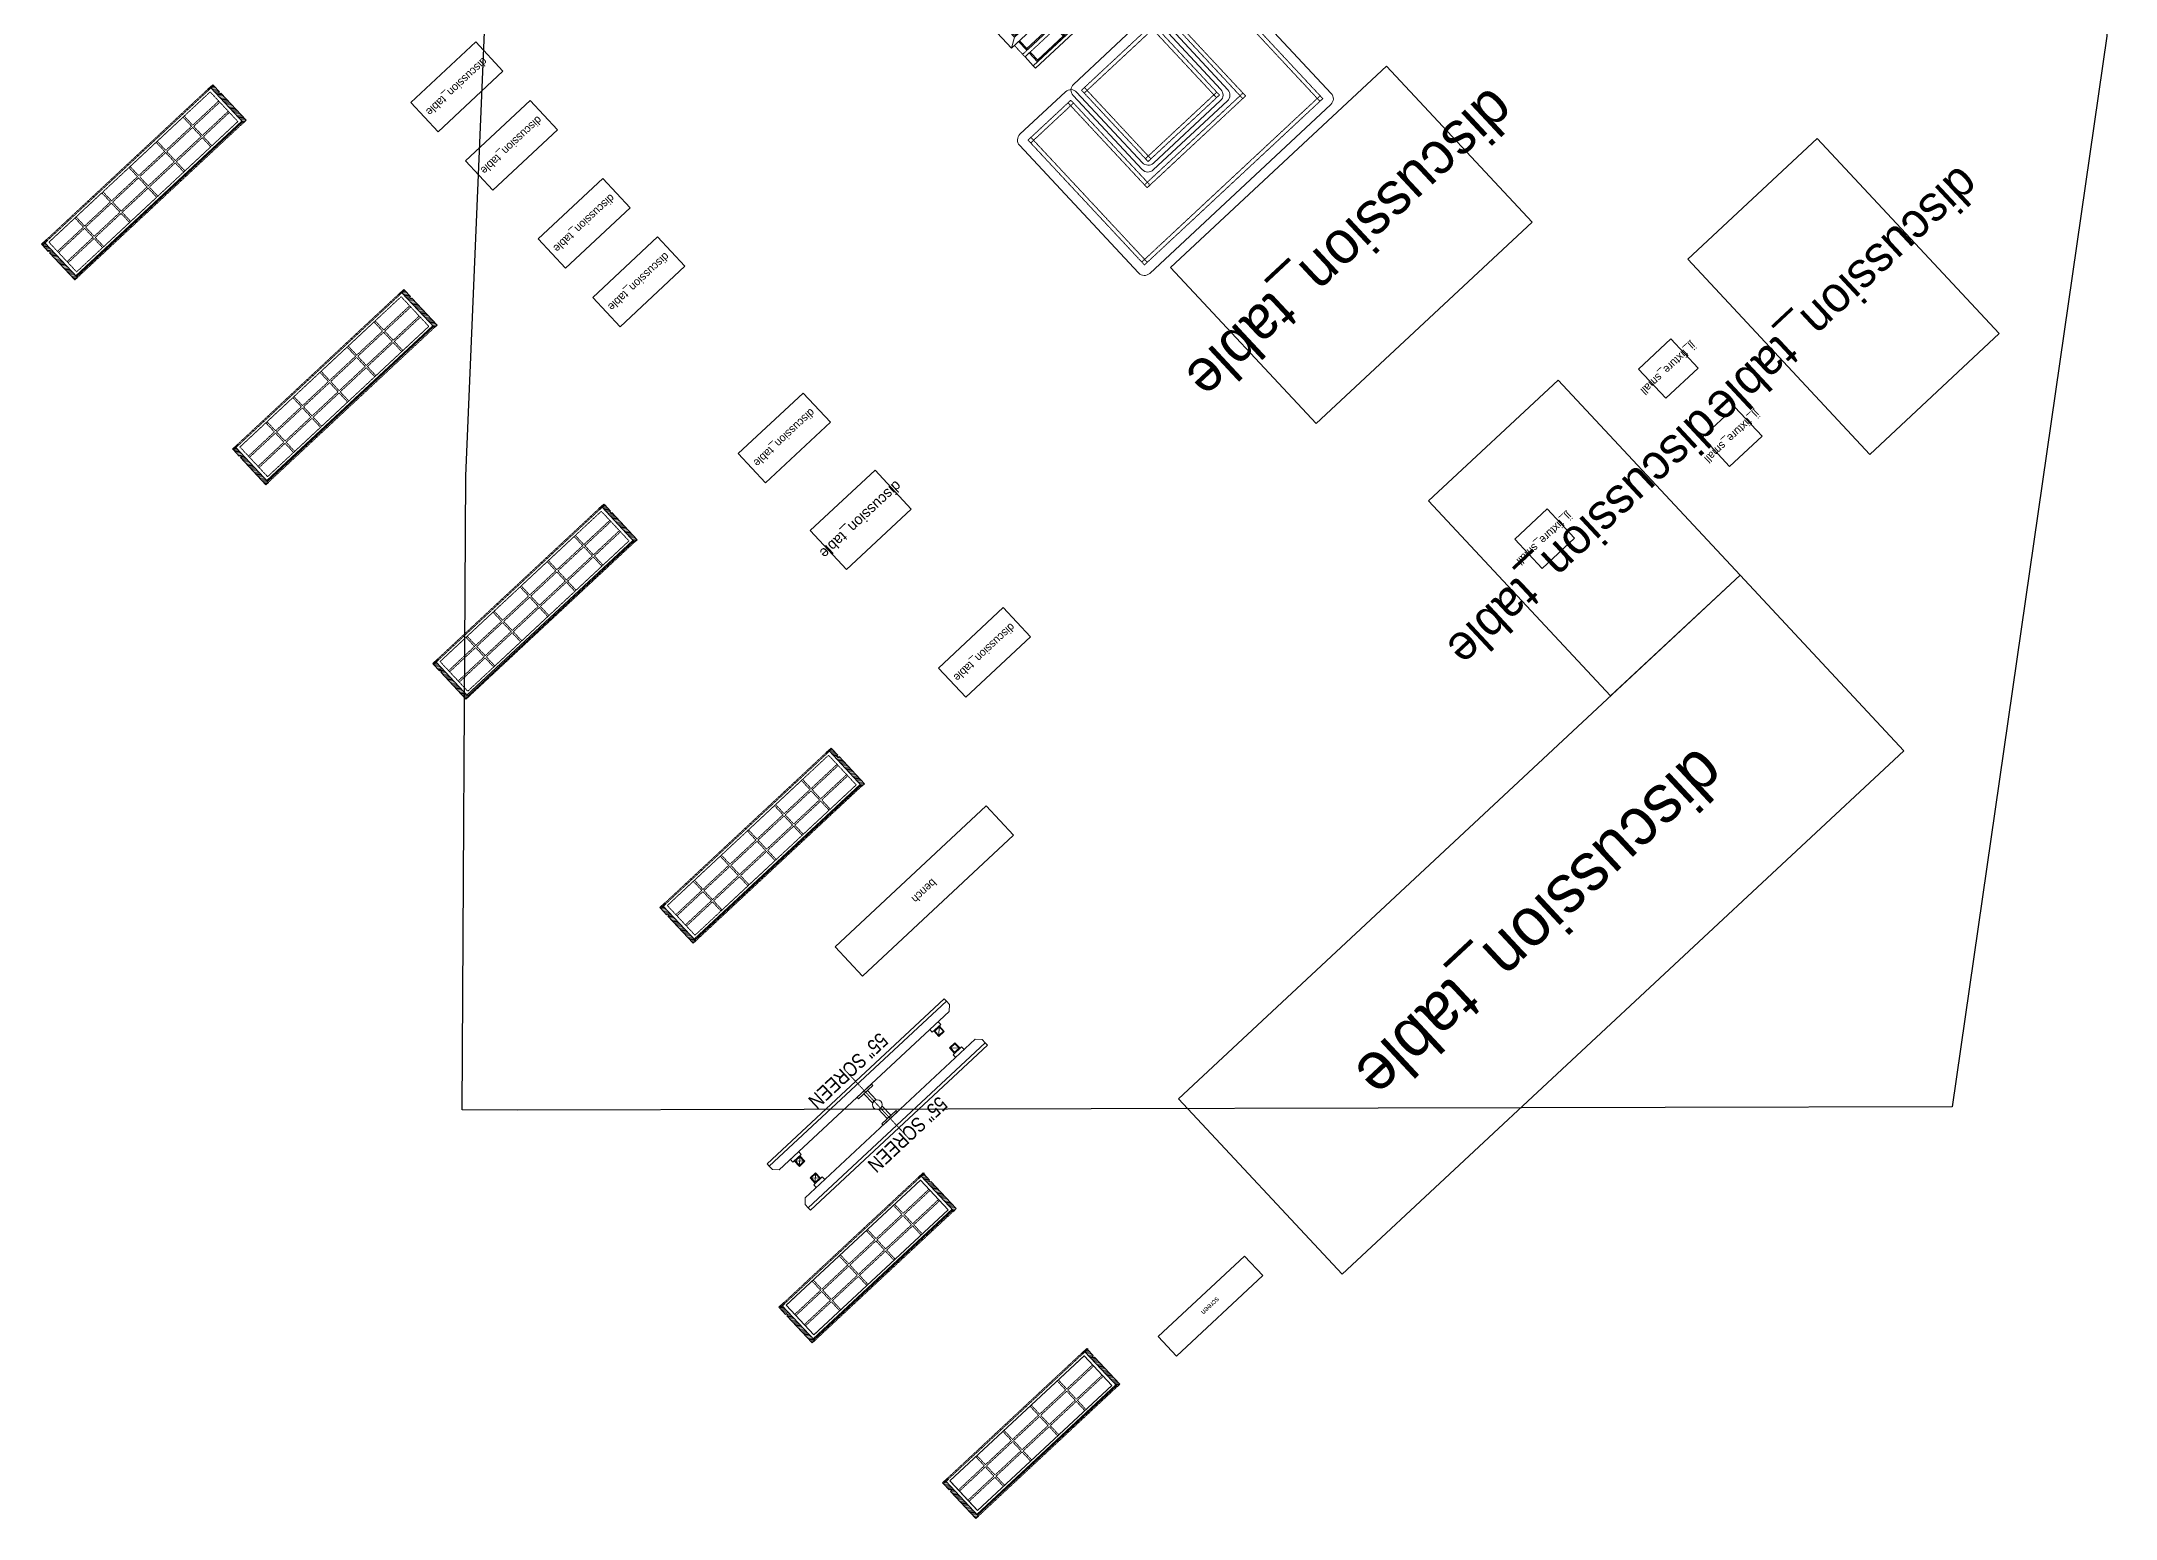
# Model space of a CAD drawing. Header units: metres. Extents: x -11185 to 5117, y -12440 to 5060.
# Drawn here: x -10990 to -358, y -12440 to -4867 of the extents above; entities that cross this region are included whole.
import ezdxf
from ezdxf.enums import TextEntityAlignment as Align

# ---------------------------------------------------------------- set-up
doc = ezdxf.new("R2010")
doc.units = ezdxf.units.M
for name, pattern in [('a_p6_plan_L18$0$HIDDEN', [0.375, 0.25, -0.125]), ('ACAD_ISO03W100', [30, 12, -18]), ('DASHDOT2', [0.5, 0.25, -0.125, 0, -0.125])]:
    doc.linetypes.add(name, pattern=pattern)
for name, color, linetype in [('FixtureLabels', 2, 'Continuous'), ('Fixtures', 3, 'Continuous'), ('FloorPlan', 1, 'Continuous')]:
    doc.layers.add(name, color=color, linetype=linetype)
for name, color, linetype, lineweight in [('I-LK DIM', 252, 'Continuous', 5), ('I-LK EQPMT', 3, 'Continuous', 18), ('I-LK FF&E', 1, 'Continuous', 9), ('I-LK IT', 3, 'Continuous', 18), ('I-LK TEXT', 31, 'Continuous', 5), ('LN-ELEVATION-1', 81, 'Continuous', 13), ('LN-ELEVATION-2', 103, 'Continuous', 20), ('LN-ELEVATION-3', 125, 'a_p6_plan_L18$0$HIDDEN', 18), ('LN-ELEVATION-4', 145, 'Continuous', 13), ('LN-ELEVATION-5', 167, 'Continuous', 5), ('LN-HATCH', 251, 'Continuous', 0)]:
    doc.layers.add(name, color=color, linetype=linetype, lineweight=lineweight)
doc.styles.add('LK TXT', font='Arial Narrow.ttf')
pattern_1 = [(45, (7858054.0837, 3504049.203), (-4.4901280605, 4.4901280605), [])]
pattern_2 = [(45, (7858558.917, 3503823.203), (-4.4901280605, 4.4901280605), [])]

# ---------------------------------------------------------------- blocks, each defined once
blk = doc.blocks.new('euro mirror')
at = {"layer": 'LN-ELEVATION-4', "linetype": 'ACAD_ISO03W100', "ltscale": 0.1}
blk.add_lwpolyline([(0, 47), (0, -41), (-20, -41), (-20, 47)], close=True, dxfattribs=at)
at = {"layer": 'LN-ELEVATION-5', "linetype": 'ACAD_ISO03W100', "ltscale": 0.1}
for p, q in [((-160, 247), (-160, 47)), ((-160, 247), (-160, 47)), ((-159, 247), (-159, 47)), ((-159, 247), (-159, 47)), ((-158, 247), (-158, 47)), ((-158, 247), (-158, 47)), ((-157, 247), (-157, 47)), ((-156, 247), (-156, 47)), ((-154, 247), (-154, 47)), ((-151, 247), (-151, 47)), ((-146, 247), (-146, 47)), ((-141, 247), (-141, 47)), ((-135, 247), (-135, 47)), ((-128, 247), (-128, 47)), ((-120, 247), (-120, 47)), ((-111, 247), (-111, 47)), ((-102, 247), (-102, 47)), ((-85, 247), (-85, 47)), ((65, 247), (65, 47)), ((82, 247), (82, 47)), ((91, 247), (91, 47)), ((100, 247), (100, 47)), ((108, 247), (108, 47)), ((115, 247), (115, 47)), ((121, 247), (121, 47)), ((126, 247), (126, 47)), ((131, 247), (131, 47)), ((134, 247), (134, 47)), ((136, 247), (136, 47)), ((137, 247), (137, 47)), ((138, 247), (138, 47)), ((138, 247), (138, 47)), ((139, 247), (139, 47)), ((139, 247), (139, 47)), ((140, 247), (140, 47)), ((140, 247), (140, 47)), ((-160, -41), (-160, -241)), ((-160, -41), (-160, -241)), ((-159, -41), (-159, -241)), ((-159, -41), (-159, -241)), ((-158, -41), (-158, -241)), ((-158, -41), (-158, -241)), ((-157, -41), (-157, -241)), ((-156, -41), (-156, -241)), ((-154, -41), (-154, -241)), ((-151, -41), (-151, -241)), ((-146, -41), (-146, -241)), ((-141, -41), (-141, -241)), ((-135, -41), (-135, -241)), ((-128, -41), (-128, -241)), ((-120, -41), (-120, -241)), ((-111, -41), (-111, -241)), ((-102, -41), (-102, -241)), ((-85, -41), (-85, -241)), ((65, -41), (65, -241)), ((82, -41), (82, -241)), ((91, -41), (91, -241)), ((100, -41), (100, -241)), ((108, -41), (108, -241)), ((115, -41), (115, -241)), ((121, -41), (121, -241)), ((126, -41), (126, -241)), ((131, -41), (131, -241)), ((134, -41), (134, -241)), ((136, -41), (136, -241)), ((137, -41), (137, -241)), ((138, -41), (138, -241)), ((138, -41), (138, -241)), ((139, -41), (139, -241)), ((139, -41), (139, -241)), ((140, -41), (140, -241)), ((140, -41), (140, -241))]:
    blk.add_line(p, q, dxfattribs=at)
for points in [[(140, 73), (140, 247), (-160, 247), (-160, 73)], [(140, -67), (140, -241), (-160, -241), (-160, -67)]]:
    blk.add_lwpolyline(points, dxfattribs=at)
for points in [[(140, 73), (140, 47), (-160, 47), (-160, 73)], [(140, -41), (140, -67), (-160, -67), (-160, -41)]]:
    blk.add_lwpolyline(points, close=True, dxfattribs=at)
blk = doc.blocks.new('eurocenter 1040')
at = {"layer": 'LN-ELEVATION-1'}
for points in [[(-470, -327), (470, -327), (470, 468), (-470, 468)], [(-470, 85), (470, 85), (470, 468), (-470, 468)], [(-283, 85), (-277, 85), (-277, 468), (-283, 468)], [(-96, 85), (-90, 85), (-90, 468), (-96, 468)], [(90, 85), (96, 85), (96, 468), (90, 468)], [(277, 85), (283, 85), (283, 468), (277, 468)], [(-470, 387), (-283, 387), (-283, 393), (-470, 393)], [(-277, 387), (-96, 387), (-96, 393), (-277, 393)], [(-90, 387), (90, 387), (90, 393), (-90, 393)], [(96, 387), (277, 387), (277, 393), (96, 393)], [(283, 387), (470, 387), (470, 393), (283, 393)], [(-470, 311), (-283, 311), (-283, 317), (-470, 317)], [(-470, 236), (-283, 236), (-283, 242), (-470, 242)], [(-277, 311), (-96, 311), (-96, 317), (-277, 317)], [(-277, 236), (-96, 236), (-96, 242), (-277, 242)], [(-90, 311), (90, 311), (90, 317), (-90, 317)], [(-90, 236), (90, 236), (90, 242), (-90, 242)], [(96, 311), (277, 311), (277, 317), (96, 317)], [(96, 236), (277, 236), (277, 242), (96, 242)], [(283, 311), (470, 311), (470, 317), (283, 317)], [(283, 236), (470, 236), (470, 242), (283, 242)], [(-470, 160), (-283, 160), (-283, 166), (-470, 166)], [(-277, 160), (-96, 160), (-96, 166), (-277, 166)], [(-90, 160), (90, 160), (90, 166), (-90, 166)], [(96, 160), (277, 160), (277, 166), (96, 166)], [(283, 160), (470, 160), (470, 166), (283, 166)], [(-470, 85), (470, 85), (470, 55), (-470, 55)], [(-470, 55), (470, 55), (470, -327), (-470, -327)], [(-283, 55), (-277, 55), (-277, -327), (-283, -327)], [(-96, 55), (-90, 55), (-90, -327), (-96, -327)], [(90, 55), (96, 55), (96, -327), (90, -327)], [(277, 55), (283, 55), (283, -327), (277, -327)], [(-470, -20), (-283, -20), (-283, -26), (-470, -26)], [(-470, -96), (-283, -96), (-283, -102), (-470, -102)], [(-277, -20), (-96, -20), (-96, -26), (-277, -26)], [(-277, -96), (-96, -96), (-96, -102), (-277, -102)], [(-90, -20), (90, -20), (90, -26), (-90, -26)], [(-90, -96), (90, -96), (90, -102), (-90, -102)], [(96, -20), (277, -20), (277, -26), (96, -26)], [(96, -96), (277, -96), (277, -102), (96, -102)], [(283, -20), (470, -20), (470, -26), (283, -26)], [(283, -96), (470, -96), (470, -102), (283, -102)], [(-470, -171), (-283, -171), (-283, -177), (-470, -177)], [(-277, -171), (-96, -171), (-96, -177), (-277, -177)], [(-90, -171), (90, -171), (90, -177), (-90, -177)], [(96, -171), (277, -171), (277, -177), (96, -177)], [(283, -171), (470, -171), (470, -177), (283, -177)], [(-470, -246), (-283, -246), (-283, -252), (-470, -252)], [(-277, -246), (-96, -246), (-96, -252), (-277, -252)], [(-90, -246), (90, -246), (90, -252), (-90, -252)], [(96, -246), (277, -246), (277, -252), (96, -252)], [(283, -246), (470, -246), (470, -252), (283, -252)]]:
    blk.add_lwpolyline(points, close=True, dxfattribs=at)
for points in [[(-283, 462), (-464, 462), (-464, 317)], [(-96, 462), (-277, 462)], [(90, 462), (-90, 462)], [(277, 462), (96, 462)], [(464, 317), (464, 462), (283, 462)], [(-464, 311), (-464, 242)], [(-464, 236), (-464, 166)], [(464, 242), (464, 311)], [(464, 166), (464, 236)], [(-464, 160), (-464, 91), (-283, 91)], [(283, 91), (464, 91), (464, 160)], [(-464, -20), (-464, 49), (-283, 49)], [(-277, 91), (-96, 91)], [(-277, 49), (-96, 49)], [(-90, 91), (90, 91)], [(-90, 49), (90, 49)], [(96, 91), (277, 91)], [(96, 49), (277, 49)], [(283, 49), (464, 49), (464, -20)], [(-464, -96), (-464, -26)], [(-464, -171), (-464, -102)], [(464, -26), (464, -96)], [(464, -102), (464, -171)], [(-283, -321), (-464, -321), (-464, -177)], [(464, -177), (464, -321), (283, -321)], [(-96, -321), (-277, -321)], [(90, -321), (-90, -321)], [(277, -321), (96, -321)]]:
    blk.add_lwpolyline(points, dxfattribs=at)
at = {"layer": 'LN-ELEVATION-2'}
blk.add_lwpolyline([(-520, -357), (520, -357), (520, 498), (-520, 498)], close=True, dxfattribs=at)
for points in [[(-470, 468), (-520, 498)], [(470, 468), (520, 498)], [(-470, -327), (-520, -357)], [(470, -327), (520, -357)]]:
    blk.add_lwpolyline(points, dxfattribs=at)
at = {"layer": 'LN-ELEVATION-3'}
for points in [[(-500, 560), (500, 560), (500, 578), (-500, 578)], [(-500, 498), (-470, 498), (-470, 560), (-500, 560)], [(470, 498), (500, 498), (500, 560), (470, 560)], [(-500, -357), (-470, -357), (-470, -419), (-500, -419)], [(-500, -419), (500, -419), (500, -437), (-500, -437)], [(470, -357), (500, -357), (500, -419), (470, -419)]]:
    blk.add_lwpolyline(points, close=True, dxfattribs=at)
at = {"layer": 'LN-ELEVATION-4'}
for points in [[(-500, 640), (500, 640), (500, 658), (-500, 658)], [(-500, 578), (-470, 578), (-470, 640), (-500, 640)], [(470, 578), (500, 578), (500, 640), (470, 640)], [(-470, 498), (-464, 498), (-464, 560), (-470, 560)], [(-464, 554), (-283, 554), (-283, 560), (-464, 560)], [(-283, 498), (-277, 498), (-277, 560), (-283, 560)], [(-277, 554), (-96, 554), (-96, 560), (-277, 560)], [(-96, 498), (-90, 498), (-90, 560), (-96, 560)], [(-90, 554), (90, 554), (90, 560), (-90, 560)], [(90, 498), (96, 498), (96, 560), (90, 560)], [(96, 554), (277, 554), (277, 560), (96, 560)], [(277, 498), (283, 498), (283, 560), (277, 560)], [(283, 554), (464, 554), (464, 560), (283, 560)], [(464, 498), (470, 498), (470, 560), (464, 560)], [(-470, -357), (-464, -357), (-464, -419), (-470, -419)], [(-464, -413), (-283, -413), (-283, -419), (-464, -419)], [(-283, -357), (-277, -357), (-277, -419), (-283, -419)], [(-277, -413), (-96, -413), (-96, -419), (-277, -419)], [(-96, -357), (-90, -357), (-90, -419), (-96, -419)], [(-90, -413), (90, -413), (90, -419), (-90, -419)], [(90, -357), (96, -357), (96, -419), (90, -419)], [(96, -413), (277, -413), (277, -419), (96, -419)], [(277, -357), (283, -357), (283, -419), (277, -419)], [(283, -413), (464, -413), (464, -419), (283, -419)], [(464, -357), (470, -357), (470, -419), (464, -419)], [(-500, -437), (-470, -437), (-470, -499), (-500, -499)], [(-500, -499), (500, -499), (500, -517), (-500, -517)], [(470, -437), (500, -437), (500, -499), (470, -499)]]:
    blk.add_lwpolyline(points, close=True, dxfattribs=at)
at = {"layer": 'LN-ELEVATION-5'}
for points in [[(-470, 578), (-464, 578), (-464, 640), (-470, 640)], [(-464, 634), (-283, 634), (-283, 640), (-464, 640)], [(-283, 578), (-277, 578), (-277, 640), (-283, 640)], [(-277, 634), (-96, 634), (-96, 640), (-277, 640)], [(-96, 578), (-90, 578), (-90, 640), (-96, 640)], [(-90, 634), (90, 634), (90, 640), (-90, 640)], [(90, 578), (96, 578), (96, 640), (90, 640)], [(96, 634), (277, 634), (277, 640), (96, 640)], [(277, 578), (283, 578), (283, 640), (277, 640)], [(283, 634), (464, 634), (464, 640), (283, 640)], [(464, 578), (470, 578), (470, 640), (464, 640)], [(-470, -437), (-464, -437), (-464, -499), (-470, -499)], [(-464, -493), (-283, -493), (-283, -499), (-464, -499)], [(-283, -437), (-277, -437), (-277, -499), (-283, -499)], [(-277, -493), (-96, -493), (-96, -499), (-277, -499)], [(-96, -437), (-90, -437), (-90, -499), (-96, -499)], [(-90, -493), (90, -493), (90, -499), (-90, -499)], [(90, -437), (96, -437), (96, -499), (90, -499)], [(96, -493), (277, -493), (277, -499), (96, -499)], [(277, -437), (283, -437), (283, -499), (277, -499)], [(283, -493), (464, -493), (464, -499), (283, -499)], [(464, -437), (470, -437), (470, -499), (464, -499)]]:
    blk.add_lwpolyline(points, close=True, dxfattribs=at)
at = {"layer": 'I-LK DIM'}
blk.add_blockref('EURO MIRROR', (10, 67), dxfattribs=at)
blk = doc.blocks.new('EURO_CENTRE_2')
at = {"layer": 'I-LK FF&E'}
blk.add_blockref('EUROCENTER 1040', (520, 517), dxfattribs=at)
blk = doc.blocks.new('nesting tables')
at = {"layer": 'LN-ELEVATION-1'}
blk.add_lwpolyline([(315, 487.5), (635, 487.5, -0.4142136), (675, 447.5), (675, -447.5, -0.4142136), (635, -487.5), (-635, -487.5, -0.4142136), (-675, -447.5), (-675, 447.5, -0.4142136), (-635, 487.5), (-315, 487.5, -0.4142136), (-275, 447.5), (-275, -47.5, 0.4142136), (-235, -87.5), (235, -87.5, 0.4142136), (275, -47.5), (275, 447.5, -0.4142136)], format="xyb", close=True, dxfattribs=at)
at = {"layer": 'LN-ELEVATION-2', "color": 0, "linetype": 'ByBlock', "lineweight": -2}
blk.add_lwpolyline([(-300, 447.5), (-300, -72.5, 0.4142136), (-260, -112.5), (260, -112.5, 0.4142136), (300, -72.5), (300, 447.5, 0.4142136), (260, 487.5), (-260, 487.5, 0.4142136)], format="xyb", close=True, dxfattribs=at)
at = {"layer": 'LN-ELEVATION-3'}
for points in [[(325, 437.5), (625, 437.5), (625, -437.5), (-625, -437.5), (-625, 437.5), (-325, 437.5), (-325, -137.5), (325, -137.5)], [(-605, 417.5), (-605, 437.5), (-625, 437.5), (-625, 417.5)], [(-325, 437.5), (-325, 417.5), (-345, 417.5), (-345, 437.5)], [(-250, 437.5), (-250, -62.5), (250, -62.5), (250, 437.5)], [(-230, 417.5), (-230, 437.5), (-250, 437.5), (-250, 417.5)], [(230, 417.5), (230, 437.5), (250, 437.5), (250, 417.5)], [(345, 417.5), (345, 437.5), (325, 437.5), (325, 417.5)], [(605, 417.5), (605, 437.5), (625, 437.5), (625, 417.5)], [(345, 417.5), (605, 417.5), (605, -417.5), (-605, -417.5), (-605, 417.5), (-345, 417.5), (-345, -157.5), (345, -157.5)], [(-230, 417.5), (-230, -42.5), (230, -42.5), (230, 417.5)], [(-230, -42.5), (-230, -62.5), (-250, -62.5), (-250, -42.5)], [(230, -42.5), (230, -62.5), (250, -62.5), (250, -42.5)], [(-325, -137.5), (-325, -157.5), (-345, -157.5), (-345, -137.5)], [(325, -137.5), (325, -157.5), (345, -157.5), (345, -137.5)], [(-605, -417.5), (-605, -437.5), (-625, -437.5), (-625, -417.5)], [(605, -417.5), (605, -437.5), (625, -437.5), (625, -417.5)]]:
    blk.add_lwpolyline(points, close=True, dxfattribs=at)
blk = doc.blocks.new('SOFA_1')
at = {"layer": 'I-LK FF&E', "rotation": 180}
blk.add_blockref('NESTING TABLES', (675, 487.5), dxfattribs=at)
blk = doc.blocks.new('12mm vc plan')
at = {"layer": 'LN-HATCH', "ltscale": 0.5}
h = blk.add_hatch(dxfattribs=at)
h.set_pattern_fill('ANSI31', color=256, scale=2)
h.set_pattern_definition([(45, (3760859.753, 1795248.936), (-4.490128061, 4.490128061), [])])
h.paths.add_polyline_path([(-1200, 250), (-1200, 60), (-1194, 60), (-1194, 50), (-1200, 50), (-1200, 6), (-1182, 6), (-1182, 250)])
h = blk.add_hatch(dxfattribs=at)
h.set_pattern_fill('ANSI31', color=256, scale=2)
h.set_pattern_definition(pattern_1)
h.paths.add_polyline_path([(0, 250), (0, 60), (-6, 60), (-6, 50), (0, 50), (0, 6), (-18, 6), (-18, 250)])
h = blk.add_hatch(dxfattribs=at)
h.set_pattern_fill('ANSI31', color=256, scale=2)
h.set_pattern_definition([(45, (7858047.0837, 3504049.203), (-4.4901280605, 4.4901280605), [])])
h.paths.add_polyline_path([(-1165, 6), (-1165, 0), (-1200, 0), (-1200, 6)])
h = blk.add_hatch(dxfattribs=at)
h.set_pattern_fill('ANSI31', color=256, scale=2)
h.set_pattern_definition(pattern_1)
h.paths.add_polyline_path([(-28, 6), (-28, 0), (0, 0), (0, 6)])
at = {"layer": 'LN-ELEVATION-1', "ltscale": 0.5}
for points in [[(-1200, 250), (-1200, 60), (-1194, 60), (-1194, 50), (-1200, 50), (-1200, 6), (-1182, 6), (-1182, 250)], [(-18, 238), (-1182, 238), (-1182, 244), (-18, 244)], [(0, 250), (0, 60), (-6, 60), (-6, 50), (0, 50), (0, 6), (-18, 6), (-18, 250)], [(-1165, 6), (-1165, 0), (-1200, 0), (-1200, 6)], [(-35, 6), (-35, 0), (0, 0), (0, 6)]]:
    blk.add_lwpolyline(points, close=True, dxfattribs=at)
at = {"layer": 'LN-ELEVATION-3', "ltscale": 0.5}
for p, q in [((-1182, 250), (-18, 250)), ((-1165, 6), (-35, 6)), ((-35, 0), (-1165, 0))]:
    blk.add_line(p, q, dxfattribs=at)
for points in [[(-1165, 226), (-35, 226), (-35, 18), (-1165, 18)], [(-1165, 226), (-983, 226), (-983, 162), (-1165, 162)], [(-975, 226), (-794, 226), (-794, 162), (-975, 162)], [(-786, 226), (-604, 226), (-604, 162), (-786, 162)], [(-596, 226), (-414, 226), (-414, 162), (-596, 162)], [(-406, 226), (-225, 226), (-225, 162), (-406, 162)], [(-217, 226), (-35, 226), (-35, 162), (-217, 162)], [(-1165, 90), (-983, 90), (-983, 154), (-1165, 154)], [(-975, 154), (-794, 154), (-794, 90), (-975, 90)], [(-786, 154), (-604, 154), (-604, 90), (-786, 90)], [(-596, 154), (-414, 154), (-414, 90), (-596, 90)], [(-406, 154), (-225, 154), (-225, 90), (-406, 90)], [(-217, 154), (-35, 154), (-35, 90), (-217, 90)], [(-1165, 82), (-983, 82), (-983, 18), (-1165, 18)], [(-975, 82), (-794, 82), (-794, 18), (-975, 18)], [(-786, 82), (-604, 82), (-604, 18), (-786, 18)], [(-596, 82), (-414, 82), (-414, 18), (-596, 18)], [(-406, 82), (-225, 82), (-225, 18), (-406, 18)], [(-217, 82), (-35, 82), (-35, 18), (-217, 18)]]:
    blk.add_lwpolyline(points, close=True, dxfattribs=at)
blk = doc.blocks.new('VC_FIXTURE_LARGE_5')
at = {"layer": 'I-LK FF&E', "xscale": -1}
blk.add_blockref('12MM VC PLAN', (0, 0), dxfattribs=at)
blk = doc.blocks.new('VC_FIXTURE_LARGE_6')
at = {"layer": 'I-LK FF&E', "xscale": -1}
blk.add_blockref('12MM VC PLAN', (0, 0), dxfattribs=at)
blk = doc.blocks.new('VC_FIXTURE_LARGE_7')
at = {"layer": 'I-LK FF&E', "xscale": -1}
blk.add_blockref('12MM VC PLAN', (0, 0), dxfattribs=at)
blk = doc.blocks.new('VC_FIXTURE_LARGE_8')
at = {"layer": 'I-LK FF&E', "xscale": -1}
blk.add_blockref('12MM VC PLAN', (0, 0), dxfattribs=at)
blk = doc.blocks.new('it 55inch tv')
at = {"layer": 'I-LK EQPMT', "ltscale": 12}
for p, q in [((2111559, 1135690), (2111583, 1135690)), ((2111583, 1135690), (2111608, 1135666)), ((2111608, 1134474), (2111608, 1135666)), ((2111608, 1135588), (2111627, 1135588)), ((2111627, 1135529), (2111608, 1135529)), ((2111627, 1135588), (2111627, 1135529)), ((2111627, 1134611), (2111608, 1134611)), ((2111608, 1134552), (2111627, 1134552)), ((2111627, 1134611), (2111627, 1134552)), ((2111559, 1134449), (2111583, 1134449)), ((2111583, 1134449), (2111608, 1134474))]:
    blk.add_line(p, q, dxfattribs=at)
at = {"layer": 'I-LK EQPMT'}
for p, q in [((2111662, 1135543), (2111631, 1135574)), ((2111662, 1135574), (2111631, 1135543)), ((2111662, 1134597), (2111631, 1134566))]:
    blk.add_line(p, q, dxfattribs=at)
at = {"layer": 'I-LK EQPMT', "ltscale": 12}
blk.add_lwpolyline([(2111543, 1135690), (2111559, 1135690), (2111559, 1134449), (2111543, 1134449)], close=True, dxfattribs=at)
at = {"layer": 'I-LK EQPMT'}
for points in [[(2111627, 1135578), (2111627, 1135540), (2111665, 1135540), (2111665, 1135578)], [(2111631, 1135574), (2111631, 1135543), (2111662, 1135543), (2111662, 1135574)], [(2111627, 1134563), (2111627, 1134601), (2111665, 1134601), (2111665, 1134563)], [(2111631, 1134566), (2111631, 1134597), (2111662, 1134597), (2111662, 1134566)]]:
    blk.add_lwpolyline(points, close=True, dxfattribs=at)
blk = doc.blocks.new('SCREEN_55_1')
at = {"layer": 'I-LK IT', "color": 1, "linetype": 'DASHDOT2', "ltscale": 3}
blk.add_line((621, 23), (621, 512), dxfattribs=at)
at = {"layer": 'I-LK IT'}
for points in [[(671, 365), (571, 365), (571, 355), (671, 355)], [(671, 170), (571, 170), (571, 180), (671, 180)]]:
    blk.add_lwpolyline(points, close=True, dxfattribs=at)
for points in [[(633, 289), (633, 355), (608, 355), (608, 289, -0.267949), (633, 289, 1)], [(633, 246), (633, 180), (608, 180), (608, 246, 0.267949), (633, 246, -1)]]:
    blk.add_lwpolyline(points, format="xyb", dxfattribs=at)
at = {"layer": 'I-LK IT', "color": 1}
blk.add_circle((621, 268), 25, dxfattribs=at)
at = {"layer": 'I-LK IT', "rotation": 270}
blk.add_blockref('IT 55INCH TV', (-1134449, 2111973), dxfattribs=at)
at = {"layer": 'I-LK IT', "xscale": -1, "rotation": 270}
blk.add_blockref('IT 55INCH TV', (-1134449, -2111438), dxfattribs=at)
at = {"layer": 'I-LK TEXT', "color": 0, "linetype": 'Continuous', "ltscale": 3, "char_height": 75, "width": 783.96, "attachment_point": 5, "style": 'LK TXT'}
for insert in [(612, 486), (612, 39)]:
    blk.add_mtext('\\pxqc,t3;55" SCREEN', dxfattribs=dict(at, insert=insert))
blk = doc.blocks.new('1010mm vc plan')
at = {"layer": 'LN-HATCH', "ltscale": 0.5}
h = blk.add_hatch(dxfattribs=at)
h.set_pattern_fill('ANSI31', color=256, scale=2)
h.set_pattern_definition([(45, (3761554.586, 1795022.936), (-4.490128061, 4.490128061), [])])
h.paths.add_polyline_path([(-505, 24), (-505, -166), (-499, -166), (-499, -176), (-505, -176), (-505, -220), (-487, -220), (-487, 24)])
h = blk.add_hatch(dxfattribs=at)
h.set_pattern_fill('ANSI31', color=256, scale=2)
h.set_pattern_definition(pattern_2)
h.paths.add_polyline_path([(505, 24), (505, -166), (499, -166), (499, -176), (505, -176), (505, -220), (487, -220), (487, 24)])
h = blk.add_hatch(dxfattribs=at)
h.set_pattern_fill('ANSI31', color=256, scale=2)
h.set_pattern_definition([(45, (7858741.917, 3503823.203), (-4.4901280605, 4.4901280605), [])])
h.paths.add_polyline_path([(-470, -220), (-470, -226), (-505, -226), (-505, -220)])
h = blk.add_hatch(dxfattribs=at)
h.set_pattern_fill('ANSI31', color=256, scale=2)
h.set_pattern_definition(pattern_2)
h.paths.add_polyline_path([(477, -220), (477, -226), (512, -226), (512, -220)])
at = {"layer": 'LN-ELEVATION-1', "ltscale": 0.5}
for points in [[(-505, 24), (-505, -166), (-499, -166), (-499, -176), (-505, -176), (-505, -220), (-487, -220), (-487, 24)], [(487, 12), (-487, 12), (-487, 18), (487, 18)], [(505, 24), (505, -166), (499, -166), (499, -176), (505, -176), (505, -220), (487, -220), (487, 24)], [(-470, -220), (-470, -226), (-505, -226), (-505, -220)], [(470, -220), (470, -226), (505, -226), (505, -220)]]:
    blk.add_lwpolyline(points, close=True, dxfattribs=at)
at = {"layer": 'LN-ELEVATION-2', "ltscale": 0.5}
blk.add_lwpolyline([(470, 0), (-470, 0), (-470, -208), (470, -208)], close=True, dxfattribs=at)
at = {"layer": 'LN-ELEVATION-3', "ltscale": 0.5}
for p, q in [((-487, 24), (487, 24)), ((-470, -220), (470, -220)), ((470, -226), (-470, -226))]:
    blk.add_line(p, q, dxfattribs=at)
for points in [[(-470, 0), (-289, 0), (-289, -64), (-470, -64)], [(-281, 0), (-99, 0), (-99, -64), (-281, -64)], [(-91, 0), (91, 0), (91, -64), (-91, -64)], [(99, 0), (281, 0), (281, -64), (99, -64)], [(289, 0), (470, 0), (470, -64), (289, -64)], [(-470, -136), (-289, -136), (-289, -72), (-470, -72)], [(-281, -72), (-99, -72), (-99, -136), (-281, -136)], [(-91, -72), (91, -72), (91, -136), (-91, -136)], [(99, -72), (281, -72), (281, -136), (99, -136)], [(289, -72), (470, -72), (470, -136), (289, -136)], [(-470, -144), (-289, -144), (-289, -208), (-470, -208)], [(-281, -144), (-99, -144), (-99, -208), (-281, -208)], [(-91, -144), (91, -144), (91, -208), (-91, -208)], [(99, -144), (281, -144), (281, -208), (99, -208)], [(289, -144), (470, -144), (470, -208), (289, -208)]]:
    blk.add_lwpolyline(points, close=True, dxfattribs=at)
blk = doc.blocks.new('VC_FIXTURE_MEDIUM_5')
at = {"layer": 'I-LK FF&E', "xscale": -1}
blk.add_blockref('1010MM VC PLAN', (512, 226), dxfattribs=at)
blk = doc.blocks.new('VC_FIXTURE_MEDIUM_6')
at = {"layer": 'I-LK FF&E', "xscale": -1}
blk.add_blockref('1010MM VC PLAN', (512, 226), dxfattribs=at)

msp = doc.modelspace()

# ---------------------------------------------------------------- linework, layer by layer
at = {"layer": 'Fixtures'}
for points in [[(-8764, -4869), (-9097, -5179), (-8957, -5329), (-8625, -5019)], [(-4095, -4993), (-5202, -6025), (-4456, -6826), (-3349, -5793)], [(-8485, -5169), (-8817, -5479), (-8677, -5629), (-8345, -5319)], [(-1887, -5364), (-2551, -5983), (-1618, -6984), (-954, -6364)], [(-8112, -5569), (-8444, -5879), (-8304, -6029), (-7972, -5719)], [(-7832, -5869), (-8164, -6179), (-8024, -6329), (-7692, -6019)], [(-2637, -6391), (-2803, -6546), (-2663, -6696), (-2497, -6541)], [(-7086, -6669), (-7418, -6979), (-7278, -7129), (-6946, -6819)], [(-3215, -6603), (-3879, -7222), (-2947, -8222), (-2282, -7603)], [(-2310, -6741), (-2476, -6896), (-2336, -7046), (-2170, -6891)], [(-6717, -7064), (-7050, -7374), (-6863, -7574), (-6531, -7264)], [(-3272, -7263), (-3438, -7418), (-3298, -7568), (-3132, -7413)], [(-2282, -7603), (-5161, -10287), (-4322, -11187), (-1443, -8503)], [(-6060, -7769), (-6392, -8079), (-6252, -8229), (-5920, -7919)], [(-6147, -8786), (-6922, -9508), (-6782, -9658), (-6007, -8936)], [(-4823, -11094), (-5266, -11507), (-5172, -11607), (-4729, -11194)]]:
    msp.add_lwpolyline(points, close=True, dxfattribs=at)
at = {"layer": 'FloorPlan'}
msp.add_lwpolyline([(-8449, 1604), (-5163, 2450), (-3591, 2782), (-2821, 2777), (-358, 2763), (-358, 2763), (-402, -4840), (-1195, -10329), (-1195, -10329), (-8551, -10345), (-8834, -10344), (-8834, -10344), (-8815, -7093), (-8449, 1604)], close=True, dxfattribs=at)

# ---------------------------------------------------------------- block references
at = {"rotation": -137}
for name, p in [('EURO_CENTRE_2', (-5949, -3449)), ('SOFA_1', (-5016, -4449)), ('VC_FIXTURE_LARGE_5', (-10112, -5088)), ('VC_FIXTURE_LARGE_6', (-9133, -6138)), ('VC_FIXTURE_LARGE_7', (-8107, -7238)), ('VC_FIXTURE_LARGE_8', (-6942, -8489)), ('SCREEN_55_1', (-6434, -9698)), ('VC_FIXTURE_MEDIUM_5', (-6466, -10663)), ('VC_FIXTURE_MEDIUM_6', (-5627, -11563))]:
    msp.add_blockref(name, p, dxfattribs=at)

# ---------------------------------------------------------------- texts
at = {"layer": 'FixtureLabels'}
for s, height, p in [('discussion_table', 41.02, (-8861, -5099)), ('discussion_table', 218.79, (-4276, -5909)), ('discussion_table', 41.02, (-8581, -5399)), ('discussion_table', 181.65, (-1752, -6174)), ('discussion_table', 41.02, (-8208, -5799)), ('discussion_table', 41.02, (-7928, -6099)), ('jj_fixture_small', 41.02, (-2650, -6543)), ('discussion_table', 41.02, (-7182, -6899)), ('discussion_table', 181.65, (-3081, -7413)), ('jj_fixture_small', 41.02, (-2323, -6893)), ('discussion_table', 54.7, (-6790, -7319)), ('jj_fixture_small', 41.02, (-3285, -7416)), ('discussion_table', 41.02, (-6156, -7999)), ('discussion_table', 246.14, (-3302, -9395)), ('bench', 41, (-6465, -9222)), ('screen', 27.3, (-4998, -11350))]:
    msp.add_text(s, height=height, rotation=-137, dxfattribs=at).set_placement(p, align=Align.MIDDLE_CENTER)

doc.saveas('drawing.dxf')
